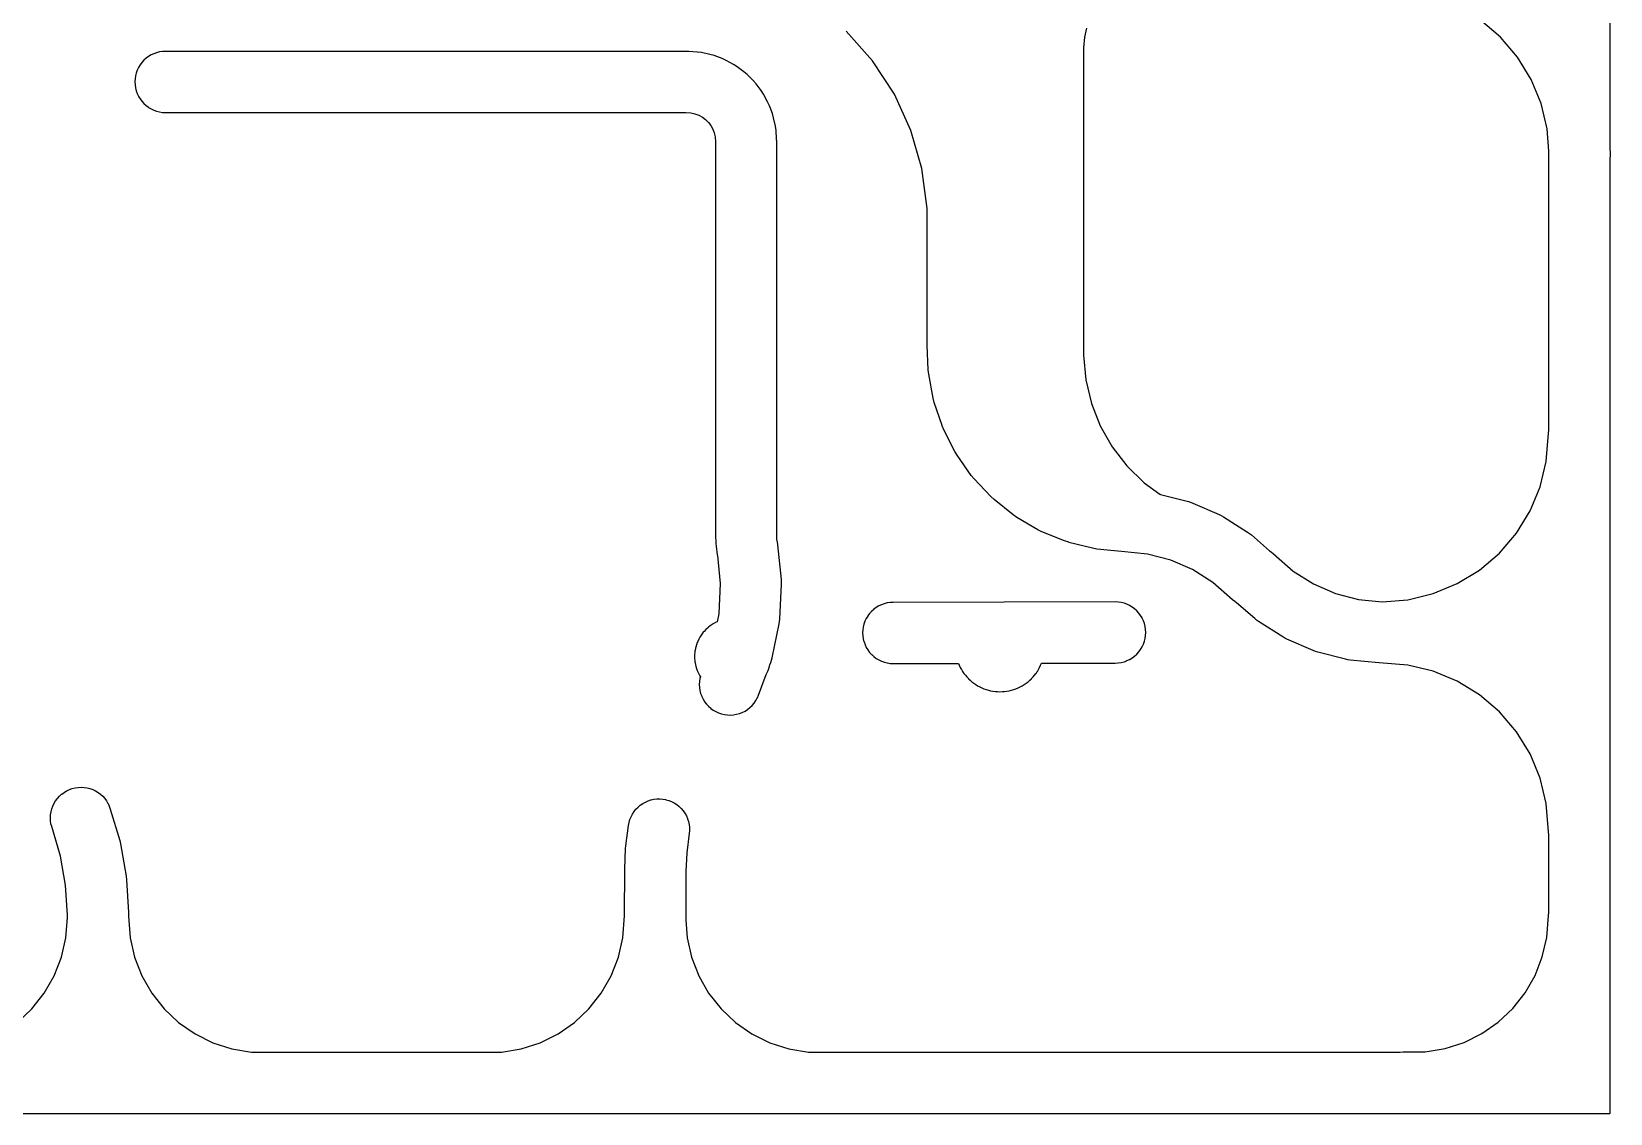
# Model space of a CAD drawing. Header units: inches. Extents: x -0.5 to 10, y -2.4 to 3.9.
# Drawn here: x 6.92 to 9.994, y -0.011 to 2.098 of the extents above; entities that cross this region are included whole.
import ezdxf

# ---------------------------------------------------------------- set-up
doc = ezdxf.new("R2010")
doc.units = ezdxf.units.IN

msp = doc.modelspace()

# ---------------------------------------------------------------- linework, layer by layer
for points in [[(5.19, -0.0105), (9.9931, -0.0105), (9.993149, -0.010498), (9.993198, -0.01049), (9.993245, -0.010478), (9.993291, -0.010462), (9.993336, -0.010441), (9.993378, -0.010416), (9.993417, -0.010387), (9.993454, -0.010354), (9.993487, -0.010317), (9.993516, -0.010278), (9.993541, -0.010236), (9.993562, -0.010191), (9.993578, -0.010145), (9.99359, -0.010098), (9.993598, -0.010049), (9.9936, -0.01), (9.9936, 1.848095), (9.993934, 1.850076), (9.993937, 1.850098), (9.99394, 1.850125), (9.994337, 1.855906), (9.994339, 1.85593), (9.994338, 1.855955), (9.994168, 1.861748), (9.994168, 1.861753), (9.994166, 1.861772), (9.9936, 1.868969), (9.9936, 2.618265)], [(6.892315, 0.16666), (6.920615, 0.193286), (6.944668, 0.223802), (6.963948, 0.257538), (6.978029, 0.293752), (6.986618, 0.331713), (6.98965, 0.371366), (6.98965, 0.375967), (6.986239, 0.434518), (6.976353, 0.490575), (6.959047, 0.548435), (6.959045, 0.548445), (6.959041, 0.548459), (6.957655, 0.554086), (6.95765, 0.554108), (6.957645, 0.554134), (6.956817, 0.559869), (6.956814, 0.559895), (6.956813, 0.559918), (6.956551, 0.565707), (6.95655, 0.56573), (6.956551, 0.565756), (6.956858, 0.571543), (6.95686, 0.571568), (6.956863, 0.571592), (6.957736, 0.577321), (6.957739, 0.577341), (6.957745, 0.577369), (6.959175, 0.582984), (6.959182, 0.58301), (6.95919, 0.583031), (6.961163, 0.58848), (6.961173, 0.588504), (6.961182, 0.588525), (6.96368, 0.593754), (6.963692, 0.593778), (6.963703, 0.593797), (6.966702, 0.598756), (6.966716, 0.598778), (6.966729, 0.598797), (6.970199, 0.603438), (6.970215, 0.603457), (6.970231, 0.603475), (6.974139, 0.607754), (6.974157, 0.607773), (6.974174, 0.607789), (6.978483, 0.611663), (6.978501, 0.611679), (6.978521, 0.611694), (6.983189, 0.615128), (6.98321, 0.615143), (6.983229, 0.615155), (6.988211, 0.618115), (6.988233, 0.618127), (6.988255, 0.618138), (6.993503, 0.620595), (6.993527, 0.620606), (6.993548, 0.620614), (6.999012, 0.622545), (6.999036, 0.622553), (6.999059, 0.622559), (7.004686, 0.623945), (7.004708, 0.62395), (7.004734, 0.623955), (7.010469, 0.624783), (7.010495, 0.624786), (7.010518, 0.624787), (7.016307, 0.625049), (7.01633, 0.62505), (7.016356, 0.625049), (7.022143, 0.624742), (7.022168, 0.62474), (7.022192, 0.624737), (7.027921, 0.623864), (7.027941, 0.623861), (7.027969, 0.623855), (7.033584, 0.622425), (7.03361, 0.622418), (7.033631, 0.62241), (7.03908, 0.620437), (7.039104, 0.620427), (7.039125, 0.620418), (7.044354, 0.61792), (7.044378, 0.617908), (7.044397, 0.617897), (7.049356, 0.614898), (7.049378, 0.614884), (7.049397, 0.614871), (7.054038, 0.611401), (7.054057, 0.611385), (7.054075, 0.611369), (7.058354, 0.607461), (7.058373, 0.607443), (7.058389, 0.607426), (7.062263, 0.603117), (7.062279, 0.603099), (7.062294, 0.603079), (7.065728, 0.598411), (7.065743, 0.59839), (7.065755, 0.598371), (7.068715, 0.593389), (7.068727, 0.593367), (7.068738, 0.593345), (7.071195, 0.588097), (7.071206, 0.588073), (7.071214, 0.588052), (7.073145, 0.582588), (7.07315, 0.582573), (7.073153, 0.582565), (7.09145, 0.52139), (7.091454, 0.521376), (7.091458, 0.521362), (7.093037, 0.514696), (7.093039, 0.514685), (7.093043, 0.514667), (7.104132, 0.451786), (7.104135, 0.451767), (7.104136, 0.451757), (7.104934, 0.444936), (7.104935, 0.444921), (7.104936, 0.444907), (7.108649, 0.381163), (7.10865, 0.381154), (7.10865, 0.381138), (7.108666, 0.379431), (7.108749, 0.377725), (7.10875, 0.37771), (7.10875, 0.3777), (7.10875, 0.373955), (7.111895, 0.331643), (7.120473, 0.293737), (7.13456, 0.257516), (7.153846, 0.223776), (7.177908, 0.193257), (7.206218, 0.16663), (7.238152, 0.14448), (7.27301, 0.127295), (7.310025, 0.115451), (7.348387, 0.109208), (7.391675, 0.108645), (7.391689, 0.108645), (7.3917, 0.108644), (7.392408, 0.1086), (7.79078, 0.1086), (7.791487, 0.108644), (7.791498, 0.108644), (7.791511, 0.108645), (7.834789, 0.109218), (7.873139, 0.115469), (7.910144, 0.127319), (7.944991, 0.144509), (7.976915, 0.16666), (8.005215, 0.193286), (8.029268, 0.223802), (8.048548, 0.257538), (8.062629, 0.293752), (8.071204, 0.331652), (8.074414, 0.374816), (8.074414, 0.37482), (8.074416, 0.374841), (8.074501, 0.375524), (8.074535, 0.376212), (8.074537, 0.376239), (8.07454, 0.376261), (8.074763, 0.377769), (8.07485, 0.462561), (8.07485, 0.462571), (8.074851, 0.462585), (8.074915, 0.463873), (8.07491, 0.465163), (8.07491, 0.465175), (8.074911, 0.465187), (8.076734, 0.505541), (8.076734, 0.505542), (8.076735, 0.505562), (8.077181, 0.510612), (8.077181, 0.510615), (8.077183, 0.510634), (8.08246, 0.55068), (8.082461, 0.550685), (8.082464, 0.550704), (8.083502, 0.556405), (8.083507, 0.556427), (8.083513, 0.556453), (8.085105, 0.562025), (8.085112, 0.562046), (8.085121, 0.562072), (8.087251, 0.567461), (8.08726, 0.56748), (8.087272, 0.567505), (8.08992, 0.57266), (8.089932, 0.572681), (8.089945, 0.572702), (8.093085, 0.577572), (8.0931, 0.577594), (8.093114, 0.577612), (8.096717, 0.582151), (8.096733, 0.58217), (8.096749, 0.582188), (8.10078, 0.586351), (8.100798, 0.586369), (8.100816, 0.586385), (8.105235, 0.590133), (8.105254, 0.590149), (8.105274, 0.590163), (8.110039, 0.59346), (8.110058, 0.593473), (8.110081, 0.593486), (8.115146, 0.596301), (8.11517, 0.596313), (8.11519, 0.596322), (8.120507, 0.598627), (8.120531, 0.598636), (8.120553, 0.598644), (8.126071, 0.600416), (8.126096, 0.600423), (8.126118, 0.600429), (8.131783, 0.601651), (8.131807, 0.601656), (8.131831, 0.601659), (8.137588, 0.602321), (8.137615, 0.602323), (8.137637, 0.602324), (8.143431, 0.602418), (8.14346, 0.602418), (8.14348, 0.602416), (8.149256, 0.601942), (8.149276, 0.60194), (8.149304, 0.601936), (8.155005, 0.600898), (8.155027, 0.600893), (8.155053, 0.600887), (8.160625, 0.599295), (8.160646, 0.599288), (8.160672, 0.599279), (8.166061, 0.597149), (8.16608, 0.59714), (8.166105, 0.597128), (8.17126, 0.59448), (8.171281, 0.594468), (8.171302, 0.594455), (8.176172, 0.591315), (8.176194, 0.5913), (8.176212, 0.591286), (8.180751, 0.587683), (8.18077, 0.587667), (8.180788, 0.587651), (8.184951, 0.58362), (8.184969, 0.583602), (8.184985, 0.583584), (8.188733, 0.579165), (8.188749, 0.579146), (8.188763, 0.579126), (8.19206, 0.574361), (8.192073, 0.574342), (8.192086, 0.574319), (8.194901, 0.569254), (8.194913, 0.56923), (8.194922, 0.56921), (8.197227, 0.563893), (8.197236, 0.563869), (8.197244, 0.563847), (8.199016, 0.558329), (8.199023, 0.558304), (8.199029, 0.558282), (8.200251, 0.552617), (8.200256, 0.552593), (8.200259, 0.552569), (8.200921, 0.546812), (8.200923, 0.546785), (8.200924, 0.546763), (8.201018, 0.540969), (8.201018, 0.54094), (8.201016, 0.54092), (8.200542, 0.535144), (8.200541, 0.535134), (8.20054, 0.53512), (8.195597, 0.49761), (8.193949, 0.461125), (8.193851, 0.365865), (8.196395, 0.331643), (8.204973, 0.293737), (8.21906, 0.257516), (8.238346, 0.223776), (8.262408, 0.193257), (8.290718, 0.16663), (8.322652, 0.14448), (8.35751, 0.127295), (8.394525, 0.115451), (8.432887, 0.109208), (8.476175, 0.108645), (8.476189, 0.108645), (8.4762, 0.108644), (8.476908, 0.1086), (9.583042, 0.1086), (9.584804, 0.108883), (9.584832, 0.108887), (9.584852, 0.108888), (9.590587, 0.109244), (9.590598, 0.109244), (9.590611, 0.109245), (9.633889, 0.109818), (9.672239, 0.116069), (9.709244, 0.127919), (9.744091, 0.145109), (9.776015, 0.16726), (9.804315, 0.193886), (9.828368, 0.224402), (9.847648, 0.258138), (9.861729, 0.294352), (9.870304, 0.332252), (9.873514, 0.375416), (9.873514, 0.37542), (9.873516, 0.375441), (9.874229, 0.381191), (9.874233, 0.381217), (9.874238, 0.38124), (9.8745, 0.382405), (9.8745, 0.53126), (9.874282, 0.532208), (9.874278, 0.532228), (9.874274, 0.532256), (9.873536, 0.538004), (9.873535, 0.538017), (9.873534, 0.538029), (9.869175, 0.593418), (9.8573, 0.642888), (9.837835, 0.689891), (9.811256, 0.733271), (9.77822, 0.771961), (9.73954, 0.805007), (9.696166, 0.831596), (9.649168, 0.851074), (9.599701, 0.862962), (9.544313, 0.867335), (9.544293, 0.867337), (9.544288, 0.867337), (9.543775, 0.867404), (9.54325, 0.867429), (9.543233, 0.86743), (9.543225, 0.867431), (9.487636, 0.872847), (9.487633, 0.872847), (9.487616, 0.872849), (9.483034, 0.873478), (9.483013, 0.873481), (9.482996, 0.873485), (9.478477, 0.87447), (9.478468, 0.874472), (9.478458, 0.874474), (9.424391, 0.888499), (9.424378, 0.888503), (9.424372, 0.888504), (9.419968, 0.889832), (9.419947, 0.889839), (9.419932, 0.889844), (9.415644, 0.891511), (9.415644, 0.891511), (9.415626, 0.891518), (9.364391, 0.913764), (9.364373, 0.913772), (9.360229, 0.915767), (9.360214, 0.915774), (9.360194, 0.915785), (9.356218, 0.918097), (9.35621, 0.918101), (9.356201, 0.918107), (9.309039, 0.948035), (9.30903, 0.948041), (9.309023, 0.948045), (9.305238, 0.950659), (9.305223, 0.95067), (9.305207, 0.950683), (9.301637, 0.953583), (9.301626, 0.953592), (9.301622, 0.953596), (9.266376, 0.984589), (9.263068, 0.986728), (9.263049, 0.986741), (9.263028, 0.986757), (9.258494, 0.990366), (9.258483, 0.990374), (9.258475, 0.990381), (9.220035, 1.024185), (9.180739, 1.049126), (9.13805, 1.067668), (9.092974, 1.07937), (9.042003, 1.084443), (9.041991, 1.084444), (9.041978, 1.084446), (9.041978, 1.084446), (9.041977, 1.084446), (9.041962, 1.084447), (9.041953, 1.084448), (8.994413, 1.089219), (8.994393, 1.089222), (8.994377, 1.089224), (8.98595, 1.090693), (8.985933, 1.090696), (8.985915, 1.0907), (8.939556, 1.102292), (8.939536, 1.102297), (8.939521, 1.102301), (8.931513, 1.104924), (8.9315, 1.104928), (8.93148, 1.104936), (8.887242, 1.123008), (8.887222, 1.123017), (8.88721, 1.123023), (8.879656, 1.126758), (8.879641, 1.126766), (8.879625, 1.126775), (8.838411, 1.15096), (8.838396, 1.150969), (8.838381, 1.150979), (8.831436, 1.155752), (8.831425, 1.155759), (8.831407, 1.155773), (8.794055, 1.185578), (8.794042, 1.185588), (8.794028, 1.185601), (8.787833, 1.191314), (8.787822, 1.191324), (8.787807, 1.191339), (8.755078, 1.226157), (8.755065, 1.226172), (8.755055, 1.226184), (8.749736, 1.23272), (8.749725, 1.232735), (8.749714, 1.232749), (8.722274, 1.271871), (8.722264, 1.271886), (8.722255, 1.271901), (8.717921, 1.279128), (8.717912, 1.279142), (8.717903, 1.279159), (8.696312, 1.321789), (8.696304, 1.321806), (8.696297, 1.321822), (8.693035, 1.329592), (8.693028, 1.32961), (8.693023, 1.329625), (8.677719, 1.374894), (8.677715, 1.374907), (8.677708, 1.374929), (8.675586, 1.383084), (8.675581, 1.383105), (8.675578, 1.383119), (8.666874, 1.430105), (8.666871, 1.43012), (8.666869, 1.430141), (8.665929, 1.438515), (8.665927, 1.438535), (8.665926, 1.43855), (8.663998, 1.486298), (8.663998, 1.486308), (8.663998, 1.486322), (8.664008, 1.487477), (8.663951, 1.488631), (8.66395, 1.488646), (8.66395, 1.488656), (8.663753, 1.752942), (8.653717, 1.830521), (8.632361, 1.905077), (8.600081, 1.975594), (8.557604, 2.040482), (8.505889, 2.098276)], [(8.974337, 2.104441), (8.969921, 2.086493), (8.96825, 2.065799), (8.96825, 1.467142), (8.97271, 1.418814), (8.983593, 1.373029), (9.000816, 1.329233), (9.024035, 1.288299), (9.052789, 1.251043), (9.086493, 1.21822), (9.116681, 1.196192), (9.118411, 1.195814), (9.11842, 1.195812), (9.11843, 1.195809), (9.172476, 1.181779), (9.172492, 1.181774), (9.172494, 1.181774), (9.176896, 1.180446), (9.17692, 1.180438), (9.176933, 1.180433), (9.181219, 1.178767), (9.18123, 1.178762), (9.181237, 1.17876), (9.232451, 1.156514), (9.23246, 1.15651), (9.232469, 1.156506), (9.236612, 1.154512), (9.236626, 1.154504), (9.236646, 1.154493), (9.240621, 1.152182), (9.240638, 1.152172), (9.287781, 1.122251), (9.287781, 1.122251), (9.287797, 1.12224), (9.29158, 1.119627), (9.291598, 1.119614), (9.291611, 1.119604), (9.29518, 1.116704), (9.295184, 1.1167), (9.295195, 1.116692), (9.330426, 1.08571), (9.333731, 1.083573), (9.333749, 1.08356), (9.333771, 1.083544), (9.338305, 1.079935), (9.338321, 1.079922), (9.338324, 1.07992), (9.376778, 1.046105), (9.41609, 1.021159), (9.458796, 1.002616), (9.503838, 0.990932), (9.549556, 0.986478), (9.599726, 0.990426), (9.649204, 1.002305), (9.696214, 1.021777), (9.739599, 1.048363), (9.778291, 1.081409), (9.811337, 1.120101), (9.837923, 1.163486), (9.857395, 1.210496), (9.869262, 1.259925), (9.873526, 1.315274), (9.873527, 1.315286), (9.873528, 1.315298), (9.874256, 1.321047), (9.874261, 1.321076), (9.874265, 1.321096), (9.8745, 1.322126), (9.8745, 1.86429), (9.871074, 1.907826), (9.859195, 1.957304), (9.839723, 2.004314), (9.813137, 2.047699), (9.780091, 2.086391), (9.741399, 2.119437)]]:
    msp.add_lwpolyline(points)
for points in [[(8.193771, 1.93985), (8.203909, 1.939158), (8.211656, 1.937497), (8.219085, 1.934749), (8.226047, 1.930969), (8.232398, 1.926235), (8.238009, 1.920644), (8.242765, 1.914309), (8.246569, 1.907361), (8.249343, 1.899941), (8.251031, 1.892201), (8.25175, 1.882168), (8.25175, 1.1199), (8.25175, 1.11989), (8.251751, 1.119875), (8.251815, 1.118563), (8.251806, 1.116929), (8.251806, 1.116926), (8.251807, 1.116904), (8.252542, 1.100044), (8.252543, 1.100031), (8.252544, 1.100022), (8.252975, 1.095024), (8.252975, 1.09502), (8.252977, 1.095003), (8.255142, 1.078264), (8.255143, 1.078257), (8.255145, 1.078239), (8.255474, 1.076408), (8.261033, 1.022151), (8.258052, 0.963295), (8.254767, 0.947414), (8.251409, 0.945866), (8.25139, 0.945856), (8.251374, 0.945848), (8.247328, 0.943582), (8.247319, 0.943577), (8.247312, 0.943573), (8.245345, 0.942367), (8.245338, 0.942363), (8.245328, 0.942357), (8.241473, 0.939781), (8.241459, 0.939771), (8.241441, 0.939758), (8.2378, 0.936887), (8.237796, 0.936884), (8.237785, 0.936875), (8.236031, 0.935377), (8.236028, 0.935374), (8.236016, 0.935364), (8.232611, 0.932216), (8.232597, 0.932203), (8.232584, 0.932189), (8.229436, 0.928784), (8.229426, 0.928772), (8.229423, 0.928769), (8.227925, 0.927015), (8.227916, 0.927004), (8.227913, 0.927), (8.225042, 0.923359), (8.225029, 0.923341), (8.225019, 0.923327), (8.222443, 0.919472), (8.222437, 0.919462), (8.222433, 0.919455), (8.221227, 0.917488), (8.221223, 0.917481), (8.221218, 0.917472), (8.218952, 0.913426), (8.218944, 0.91341), (8.218934, 0.913391), (8.216993, 0.90918), (8.21699, 0.909174), (8.216985, 0.909162), (8.216102, 0.907031), (8.216101, 0.907028), (8.216095, 0.907013), (8.21449, 0.902663), (8.214483, 0.902642), (8.214478, 0.902626), (8.21322, 0.898163), (8.213217, 0.898155), (8.213215, 0.898144), (8.212676, 0.895901), (8.212673, 0.895885), (8.212672, 0.895882), (8.211768, 0.891335), (8.211764, 0.891313), (8.211761, 0.891296), (8.211216, 0.886691), (8.211216, 0.886684), (8.211215, 0.886672), (8.211034, 0.884372), (8.211033, 0.884359), (8.211032, 0.884353), (8.21085, 0.87972), (8.21085, 0.8797), (8.21085, 0.87968), (8.211032, 0.875047), (8.211033, 0.875041), (8.211034, 0.875028), (8.211215, 0.872728), (8.211216, 0.872716), (8.211216, 0.872709), (8.211761, 0.868104), (8.211764, 0.868087), (8.211768, 0.868065), (8.212672, 0.863518), (8.212673, 0.863515), (8.212676, 0.863499), (8.213215, 0.861256), (8.213217, 0.861245), (8.21322, 0.861237), (8.214478, 0.856774), (8.214483, 0.856758), (8.21449, 0.856737), (8.216095, 0.852387), (8.216101, 0.852372), (8.216102, 0.852369), (8.216985, 0.850238), (8.21699, 0.850226), (8.216993, 0.85022), (8.218934, 0.846009), (8.218944, 0.84599), (8.218952, 0.845974), (8.221218, 0.841928), (8.221223, 0.841919), (8.221227, 0.841912), (8.222162, 0.840386), (8.2213, 0.836942), (8.221294, 0.836917), (8.22129, 0.836893), (8.22044, 0.831161), (8.220437, 0.831139), (8.220435, 0.831112), (8.220151, 0.825325), (8.22015, 0.8253), (8.220151, 0.825275), (8.220442, 0.819413), (8.220444, 0.819393), (8.220447, 0.819364), (8.221319, 0.813559), (8.221323, 0.813539), (8.221323, 0.813539), (8.221329, 0.813511), (8.222773, 0.807822), (8.22278, 0.807799), (8.222788, 0.807774), (8.22479, 0.802257), (8.224798, 0.802235), (8.224809, 0.802211), (8.227349, 0.79692), (8.22736, 0.796896), (8.22736, 0.796896), (8.227372, 0.796876), (8.230425, 0.791863), (8.230439, 0.791841), (8.230452, 0.791822), (8.233987, 0.787136), (8.234004, 0.787115), (8.234019, 0.787098), (8.238002, 0.782787), (8.238021, 0.782767), (8.238037, 0.782752), (8.242428, 0.778857), (8.242449, 0.77884), (8.242467, 0.778826), (8.247223, 0.775386), (8.247246, 0.775371), (8.247246, 0.775371), (8.247265, 0.775359), (8.252338, 0.772409), (8.252364, 0.772395), (8.252364, 0.772395), (8.252383, 0.772386), (8.257724, 0.769954), (8.257749, 0.769943), (8.257771, 0.769936), (8.263327, 0.768046), (8.263353, 0.768038), (8.263375, 0.768032), (8.269092, 0.766703), (8.26912, 0.766697), (8.269141, 0.766694), (8.274961, 0.765939), (8.274986, 0.765937), (8.275011, 0.765936), (8.280878, 0.765762), (8.280903, 0.765762), (8.280927, 0.765763), (8.286783, 0.766173), (8.286808, 0.766176), (8.286832, 0.766179), (8.292617, 0.767168), (8.292639, 0.767173), (8.292666, 0.767179), (8.298324, 0.768738), (8.298348, 0.768745), (8.298372, 0.768754), (8.303847, 0.770866), (8.303869, 0.770875), (8.303893, 0.770886), (8.309132, 0.773532), (8.309154, 0.773544), (8.309175, 0.773557), (8.314126, 0.77671), (8.314145, 0.776723), (8.314166, 0.776739), (8.318779, 0.780367), (8.318798, 0.780383), (8.318817, 0.7804), (8.323047, 0.784469), (8.323064, 0.784486), (8.323081, 0.784505), (8.326886, 0.788974), (8.326901, 0.788992), (8.326901, 0.788992), (8.326917, 0.789013), (8.330259, 0.793838), (8.330271, 0.793856), (8.330286, 0.79388), (8.333133, 0.799012), (8.333144, 0.799033), (8.333155, 0.799057), (8.335479, 0.804447), (8.335482, 0.804454), (8.335488, 0.80447), (8.350459, 0.844565), (8.351248, 0.845974), (8.351256, 0.84599), (8.351266, 0.846009), (8.353207, 0.85022), (8.35321, 0.850226), (8.353215, 0.850238), (8.354098, 0.852369), (8.354099, 0.852372), (8.354105, 0.852387), (8.35571, 0.856737), (8.355717, 0.856758), (8.355722, 0.856774), (8.35698, 0.861237), (8.356983, 0.861245), (8.356985, 0.861256), (8.357515, 0.863462), (8.359296, 0.868232), (8.359302, 0.868249), (8.359302, 0.86825), (8.360722, 0.872549), (8.360728, 0.872568), (8.360733, 0.872586), (8.361819, 0.876981), (8.361823, 0.876998), (8.361823, 0.877), (8.37561, 0.943651), (8.375612, 0.943662), (8.375614, 0.94367), (8.37636, 0.948135), (8.376363, 0.948152), (8.376365, 0.948173), (8.376767, 0.952683), (8.376769, 0.952701), (8.376769, 0.952702), (8.380211, 1.020677), (8.380211, 1.020689), (8.380211, 1.020696), (8.380267, 1.025203), (8.380267, 1.025222), (8.380267, 1.025241), (8.379979, 1.029739), (8.379978, 1.029746), (8.379977, 1.029758), (8.37304, 1.097469), (8.373039, 1.097479), (8.373037, 1.097494), (8.372164, 1.103222), (8.372159, 1.103249), (8.372154, 1.10327), (8.37184, 1.104504), (8.371419, 1.107764), (8.37085, 1.120798), (8.37085, 1.8843), (8.37085, 1.88431), (8.370849, 1.884325), (8.370746, 1.886428), (8.370699, 1.888533), (8.370698, 1.888542), (8.370698, 1.888558), (8.369521, 1.904974), (8.369519, 1.904994), (8.369517, 1.90501), (8.368313, 1.913367), (8.368311, 1.913379), (8.368306, 1.913402), (8.3648, 1.929483), (8.364796, 1.929503), (8.364791, 1.929518), (8.362407, 1.937618), (8.362401, 1.937637), (8.362396, 1.937652), (8.356632, 1.953068), (8.356624, 1.953088), (8.356618, 1.953101), (8.353104, 1.960779), (8.353096, 1.960794), (8.353087, 1.960811), (8.345184, 1.975247), (8.345175, 1.975263), (8.345165, 1.975278), (8.340591, 1.982375), (8.340582, 1.98239), (8.340571, 1.982405), (8.330689, 1.995567), (8.330676, 1.995583), (8.330667, 1.995594), (8.325127, 2.001967), (8.325114, 2.001982), (8.325103, 2.001993), (8.313444, 2.013611), (8.313434, 2.013621), (8.313418, 2.013635), (8.307026, 2.019153), (8.307012, 2.019164), (8.306998, 2.019175), (8.293802, 2.029011), (8.293789, 2.029021), (8.293773, 2.029031), (8.28666, 2.033581), (8.286646, 2.033589), (8.286629, 2.033599), (8.272165, 2.041452), (8.27215, 2.04146), (8.272133, 2.041468), (8.264443, 2.044957), (8.264426, 2.044964), (8.26441, 2.04497), (8.248974, 2.05068), (8.248961, 2.050685), (8.24894, 2.050692), (8.240832, 2.053047), (8.240818, 2.053051), (8.240797, 2.053056), (8.224704, 2.056506), (8.224684, 2.05651), (8.224669, 2.056513), (8.21631, 2.057688), (8.216289, 2.05769), (8.216274, 2.057691), (8.199854, 2.058812), (8.19985, 2.058812), (8.199829, 2.058813), (8.197826, 2.058851), (8.195825, 2.058949), (8.19581, 2.05895), (8.1958, 2.05895), (7.1806, 2.05895), (7.18059, 2.05895), (7.180575, 2.058949), (7.174788, 2.058665), (7.174761, 2.058663), (7.174739, 2.05866), (7.169007, 2.05781), (7.168983, 2.057806), (7.168958, 2.0578), (7.163337, 2.056392), (7.163311, 2.056385), (7.16329, 2.056378), (7.157834, 2.054426), (7.15781, 2.054416), (7.157789, 2.054407), (7.15255, 2.051929), (7.152528, 2.051918), (7.152507, 2.051906), (7.147537, 2.048927), (7.147519, 2.048916), (7.147496, 2.0489), (7.142841, 2.045448), (7.142823, 2.045434), (7.142803, 2.045417), (7.13851, 2.041525), (7.138492, 2.041508), (7.138475, 2.04149), (7.134583, 2.037197), (7.134566, 2.037177), (7.134552, 2.037159), (7.1311, 2.032504), (7.131084, 2.032481), (7.131073, 2.032463), (7.128094, 2.027493), (7.128082, 2.027472), (7.128071, 2.02745), (7.125593, 2.022211), (7.125584, 2.02219), (7.125574, 2.022166), (7.123622, 2.01671), (7.123615, 2.016689), (7.123608, 2.016663), (7.1222, 2.011042), (7.122194, 2.011017), (7.12219, 2.010993), (7.12134, 2.005261), (7.121337, 2.005239), (7.121335, 2.005212), (7.121051, 1.999425), (7.12105, 1.9994), (7.121051, 1.999375), (7.121335, 1.993588), (7.121337, 1.993561), (7.12134, 1.993539), (7.12219, 1.987807), (7.122194, 1.987783), (7.1222, 1.987758), (7.123608, 1.982137), (7.123615, 1.982111), (7.123622, 1.98209), (7.125574, 1.976634), (7.125584, 1.97661), (7.125593, 1.976589), (7.128071, 1.97135), (7.128082, 1.971328), (7.128094, 1.971307), (7.131073, 1.966337), (7.131084, 1.966319), (7.1311, 1.966296), (7.134552, 1.961641), (7.134566, 1.961623), (7.134583, 1.961603), (7.138475, 1.95731), (7.138492, 1.957292), (7.13851, 1.957275), (7.142803, 1.953383), (7.142823, 1.953366), (7.142841, 1.953352), (7.147496, 1.9499), (7.147519, 1.949884), (7.147537, 1.949873), (7.152507, 1.946894), (7.152528, 1.946882), (7.15255, 1.946871), (7.157789, 1.944393), (7.15781, 1.944384), (7.157834, 1.944374), (7.16329, 1.942422), (7.163311, 1.942415), (7.163337, 1.942408), (7.168958, 1.941), (7.168983, 1.940994), (7.169007, 1.94099), (7.174739, 1.94014), (7.174761, 1.940137), (7.174788, 1.940135), (7.180575, 1.939851), (7.18059, 1.93985), (7.1806, 1.93985)], [(8.724835, 0.866514), (8.726348, 0.862863), (8.726353, 0.862851), (8.726355, 0.862845), (8.728297, 0.858634), (8.728303, 0.85862), (8.728314, 0.858599), (8.73058, 0.854554), (8.730589, 0.854539), (8.73059, 0.854537), (8.73282, 0.850897), (8.732825, 0.85089), (8.732831, 0.850881), (8.735407, 0.847026), (8.735418, 0.847009), (8.73543, 0.846994), (8.7383, 0.843353), (8.738309, 0.843342), (8.738313, 0.843338), (8.741085, 0.840092), (8.741092, 0.840083), (8.741098, 0.840077), (8.744245, 0.836673), (8.744258, 0.836658), (8.744273, 0.836645), (8.747677, 0.833498), (8.747683, 0.833492), (8.747692, 0.833485), (8.750938, 0.830713), (8.750942, 0.830709), (8.750953, 0.8307), (8.754594, 0.82783), (8.754609, 0.827818), (8.754626, 0.827807), (8.758481, 0.825231), (8.75849, 0.825225), (8.758497, 0.82522), (8.762137, 0.82299), (8.762139, 0.822989), (8.762154, 0.82298), (8.766199, 0.820714), (8.76622, 0.820703), (8.766234, 0.820697), (8.770445, 0.818755), (8.770451, 0.818753), (8.770463, 0.818748), (8.774406, 0.817114), (8.774416, 0.81711), (8.774424, 0.817107), (8.778774, 0.815502), (8.778789, 0.815497), (8.778812, 0.81549), (8.783274, 0.814232), (8.783283, 0.814229), (8.783293, 0.814227), (8.787443, 0.81323), (8.787457, 0.813227), (8.787462, 0.813226), (8.79201, 0.812321), (8.792024, 0.812319), (8.792049, 0.812315), (8.796653, 0.81177), (8.796661, 0.81177), (8.796673, 0.811768), (8.800928, 0.811434), (8.800941, 0.811433), (8.800947, 0.811432), (8.80558, 0.81125), (8.8056, 0.81125), (8.80562, 0.81125), (8.810253, 0.811432), (8.810259, 0.811433), (8.810272, 0.811434), (8.814527, 0.811768), (8.814539, 0.81177), (8.814547, 0.81177), (8.819151, 0.812315), (8.819176, 0.812319), (8.81919, 0.812321), (8.823738, 0.813226), (8.823743, 0.813227), (8.823757, 0.81323), (8.827907, 0.814227), (8.827917, 0.814229), (8.827926, 0.814232), (8.832388, 0.81549), (8.832411, 0.815497), (8.832426, 0.815502), (8.836776, 0.817107), (8.836784, 0.81711), (8.836794, 0.817114), (8.840737, 0.818748), (8.840749, 0.818753), (8.840755, 0.818755), (8.844966, 0.820697), (8.84498, 0.820703), (8.845001, 0.820714), (8.849046, 0.82298), (8.849061, 0.822989), (8.849063, 0.82299), (8.852703, 0.82522), (8.85271, 0.825225), (8.852719, 0.825231), (8.856574, 0.827807), (8.856591, 0.827818), (8.856606, 0.82783), (8.860247, 0.8307), (8.860258, 0.830709), (8.860262, 0.830713), (8.863508, 0.833485), (8.863517, 0.833492), (8.863523, 0.833498), (8.866927, 0.836645), (8.866942, 0.836658), (8.866955, 0.836673), (8.870102, 0.840077), (8.870108, 0.840083), (8.870115, 0.840092), (8.872887, 0.843338), (8.872891, 0.843342), (8.8729, 0.843353), (8.87577, 0.846994), (8.875782, 0.847009), (8.875793, 0.847026), (8.878369, 0.850881), (8.878375, 0.85089), (8.87838, 0.850897), (8.88061, 0.854537), (8.880611, 0.854539), (8.88062, 0.854554), (8.882886, 0.858599), (8.882897, 0.85862), (8.882903, 0.858634), (8.884845, 0.862845), (8.884847, 0.862851), (8.884852, 0.862863), (8.886486, 0.866806), (8.88649, 0.866816), (8.886493, 0.866824), (8.886503, 0.866851), (9.030124, 0.86715), (9.030133, 0.86715), (9.030149, 0.867151), (9.035936, 0.867447), (9.035961, 0.867449), (9.035985, 0.867452), (9.041715, 0.868314), (9.041737, 0.868318), (9.041763, 0.868324), (9.047381, 0.869744), (9.047406, 0.869751), (9.047428, 0.869758), (9.05288, 0.871722), (9.052899, 0.871729), (9.052926, 0.871741), (9.058159, 0.874229), (9.05818, 0.87424), (9.058202, 0.874252), (9.063167, 0.877242), (9.063186, 0.877254), (9.063207, 0.877269), (9.067855, 0.880731), (9.067875, 0.880747), (9.067892, 0.880762), (9.072178, 0.884663), (9.072193, 0.884676), (9.072213, 0.884697), (9.076095, 0.888999), (9.076109, 0.889015), (9.076126, 0.889037), (9.079569, 0.893699), (9.079583, 0.893719), (9.079596, 0.89374), (9.082565, 0.898716), (9.082576, 0.898737), (9.082588, 0.89876), (9.085054, 0.904003), (9.085064, 0.904026), (9.085073, 0.904049), (9.087014, 0.909509), (9.087021, 0.909529), (9.087028, 0.909556), (9.088425, 0.91518), (9.08843, 0.915203), (9.088434, 0.915228), (9.089272, 0.920962), (9.089275, 0.920989), (9.089277, 0.921011), (9.089549, 0.926799), (9.08955, 0.926823), (9.089549, 0.926849), (9.089253, 0.932636), (9.089251, 0.932661), (9.089248, 0.932685), (9.088386, 0.938415), (9.088382, 0.938437), (9.088376, 0.938463), (9.086956, 0.944081), (9.086949, 0.944106), (9.086942, 0.944128), (9.084978, 0.94958), (9.084971, 0.949599), (9.084959, 0.949626), (9.082471, 0.954859), (9.08246, 0.95488), (9.082448, 0.954902), (9.079458, 0.959867), (9.079446, 0.959886), (9.079431, 0.959907), (9.075969, 0.964555), (9.075953, 0.964575), (9.075938, 0.964592), (9.072037, 0.968878), (9.072024, 0.968893), (9.072003, 0.968913), (9.067701, 0.972795), (9.067685, 0.972809), (9.067663, 0.972826), (9.063001, 0.976269), (9.062981, 0.976283), (9.06296, 0.976296), (9.057984, 0.979265), (9.057963, 0.979276), (9.05794, 0.979288), (9.052697, 0.981754), (9.052674, 0.981764), (9.052651, 0.981773), (9.047191, 0.983714), (9.047171, 0.983721), (9.047144, 0.983728), (9.04152, 0.985125), (9.041497, 0.98513), (9.041472, 0.985134), (9.035738, 0.985972), (9.035711, 0.985975), (9.035689, 0.985977), (9.029901, 0.986249), (9.029887, 0.98625), (9.029876, 0.98625), (8.597676, 0.98535), (8.597667, 0.98535), (8.597651, 0.985349), (8.591864, 0.985053), (8.591839, 0.985051), (8.591815, 0.985048), (8.586085, 0.984186), (8.586063, 0.984182), (8.586037, 0.984176), (8.580419, 0.982756), (8.580394, 0.982749), (8.580372, 0.982742), (8.57492, 0.980778), (8.574901, 0.980771), (8.574874, 0.980759), (8.569641, 0.978271), (8.56962, 0.97826), (8.569598, 0.978248), (8.564633, 0.975258), (8.564614, 0.975246), (8.564593, 0.975231), (8.559945, 0.971769), (8.559925, 0.971753), (8.559908, 0.971738), (8.555622, 0.967837), (8.555607, 0.967824), (8.555587, 0.967803), (8.551705, 0.963501), (8.551691, 0.963485), (8.551674, 0.963463), (8.548231, 0.958801), (8.548217, 0.958781), (8.548204, 0.95876), (8.545235, 0.953784), (8.545224, 0.953763), (8.545212, 0.95374), (8.542746, 0.948497), (8.542736, 0.948474), (8.542727, 0.948451), (8.540786, 0.942991), (8.540779, 0.942971), (8.540772, 0.942944), (8.539375, 0.93732), (8.53937, 0.937297), (8.539366, 0.937272), (8.538528, 0.931538), (8.538525, 0.931511), (8.538523, 0.931489), (8.538251, 0.925701), (8.53825, 0.925677), (8.538251, 0.925651), (8.538547, 0.919864), (8.538549, 0.919839), (8.538552, 0.919815), (8.539414, 0.914085), (8.539418, 0.914063), (8.539424, 0.914037), (8.540844, 0.908419), (8.540851, 0.908394), (8.540858, 0.908372), (8.542822, 0.90292), (8.542829, 0.902901), (8.542841, 0.902874), (8.545329, 0.897641), (8.54534, 0.89762), (8.545352, 0.897598), (8.548342, 0.892633), (8.548354, 0.892614), (8.548369, 0.892593), (8.551831, 0.887945), (8.551847, 0.887925), (8.551862, 0.887908), (8.555763, 0.883622), (8.555776, 0.883607), (8.555797, 0.883587), (8.560099, 0.879705), (8.560115, 0.879691), (8.560137, 0.879674), (8.564799, 0.876231), (8.564819, 0.876217), (8.56484, 0.876204), (8.569816, 0.873235), (8.569837, 0.873224), (8.56986, 0.873212), (8.575103, 0.870746), (8.575126, 0.870736), (8.575149, 0.870727), (8.580609, 0.868786), (8.580629, 0.868779), (8.580656, 0.868772), (8.58628, 0.867375), (8.586303, 0.86737), (8.586328, 0.867366), (8.592062, 0.866528), (8.592089, 0.866525), (8.592111, 0.866523), (8.597899, 0.866251), (8.597913, 0.86625), (8.597924, 0.86625)]]:
    msp.add_lwpolyline(points, close=True)

doc.saveas('drawing.dxf')
